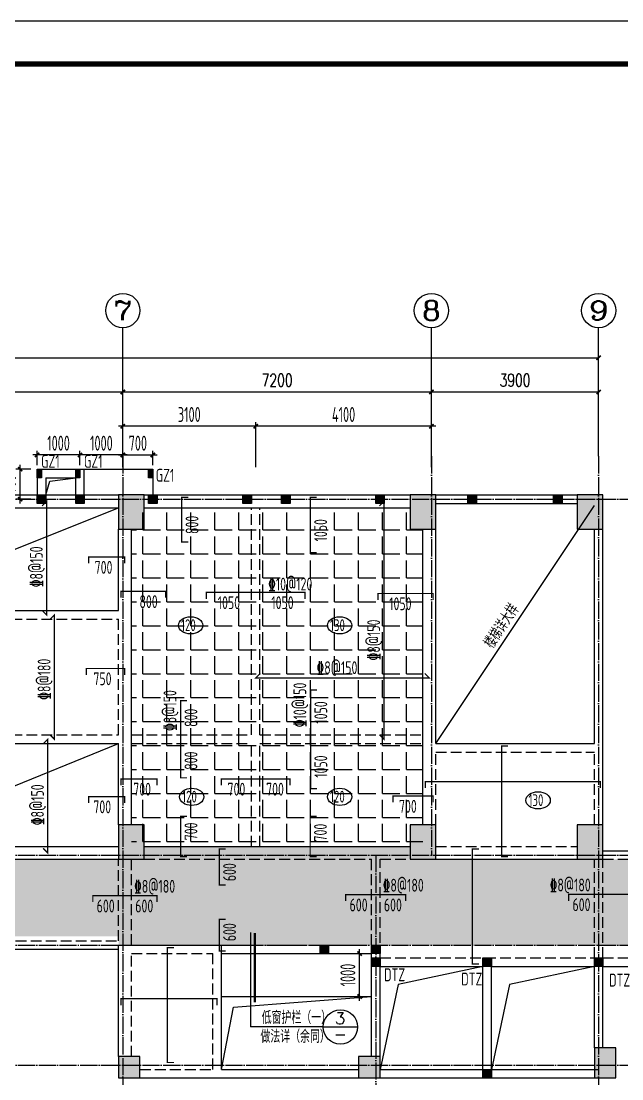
# Model space of a CAD drawing. Extents: x 139600 to 234074, y -135459 to 284050.
# Drawn here: x 188378 to 202392, y 24379 to 49050 of the extents above; entities that cross this region are included whole.
import ezdxf
from ezdxf.enums import TextEntityAlignment as Align

# ---------------------------------------------------------------- set-up
doc = ezdxf.new("R2010")
doc.units = 0
doc.header["$LTSCALE"] = 100
for name, pattern in [('CONTINOUS', [0]), ('DASHED', [0.75, 0.5, -0.25]), ('DOTE', [2.42, 2, -0.2, 0.02, -0.2]), ('HIDDEN', [7, 5, -2])]:
    doc.linetypes.add(name, pattern=pattern)
doc.layers.get('0').update_dxf_attribs({"linetype": 'CONTINUOUS'})
doc.layers.get('Defpoints').update_dxf_attribs({"linetype": 'CONTINUOUS'})
for name, color, linetype in [('AXIS', 3, 'CONTINUOUS'), ('AXIS_TEXT', 7, 'CONTINUOUS'), ('BEAM', 4, 'DASHED'), ('BEAM_CON', 4, 'CONTINUOUS'), ('B挑板&檐线', 6, 'CONTINUOUS'), ('B板筋标注', 7, 'CONTINUOUS'), ('B板细部尺寸标注', 9, 'CONTINUOUS'), ('COLU', 7, 'CONTINUOUS'), ('DOTE', 8, 'DOTE'), ('D大样&索引', 7, 'CONTINUOUS'), ('D洞口边线', 6, 'CONTINUOUS'), ('FSK_FREIN', 2, 'CONTINUOUS'), ('FSK_FTEXT', 4, 'CONTINUOUS'), ('FSK_ZREIN', 1, 'CONTINUOUS'), ('FSK_ZTEXT', 3, 'CONTINUOUS'), ('GZ', 2, 'CONTINUOUS'), ('T模板通用标注', 7, 'CONTINUOUS'), ('图框', 7, 'CONTINUOUS')]:
    doc.layers.add(name, color=color, linetype=linetype)
doc.styles.add('_TCH_AXIS', font='COMPLEX', dxfattribs={"bigfont": 'GBCBIG'})
doc.styles.add('_TCH_DIM', font='tssdeng.shx', dxfattribs={"width": 0.7, "bigfont": '1.shx'})
doc.styles.add('_TCH_DIM_T3', font='simplex_.ttf', dxfattribs={"width": 0.705882, "bigfont": 'GBCBIG'})
doc.styles.add('BW_Rein', font='Tssdeng.shx', dxfattribs={"width": 0.7, "bigfont": 'hztxt.shx'})
doc.styles.add('COMP', font='COMPLEX', dxfattribs={"bigfont": 'hztxt'})
doc.styles.add('COMPLEX', font='COMPLEX')
doc.styles.add('TSSD_Dimension', font='tssdeng.shx', dxfattribs={"width": 0.62, "bigfont": '1.shx'})
doc.styles.add('TSSD_Rein', font='Tssdeng.shx', dxfattribs={"width": 0.7, "bigfont": '1.shx'})
doc.dimstyles.new('_TCH_ARCH&&100', dxfattribs={"dimtxt": 297.5, "dimasz": 100, "dimexe": 250, "dimexo": 300, "dimgap": 126.25, "dimtad": 1, "dimdec": 0, "dimzin": 0, "dimdsep": 46, "dimtxsty": '_TCH_DIM_T3', "dimblk": 'ARCHTICK', "dimcen": 0.09, "dimclrt": 7, "dimazin": 2, "dimtfac": 1, "dimtdec": 0, "dimtix": 1, "dimtmove": 2, "dimatfit": 3, "dimfxl": 1, "dimtolj": 1, "dimtzin": 0, "dimarcsym": 0})
doc.dimstyles.new('TSSD_100_100', dxfattribs={"dimtxt": 350, "dimasz": 100, "dimexe": 100, "dimexo": 250, "dimgap": 100, "dimtad": 1, "dimdec": 0, "dimzin": 0, "dimdsep": 46, "dimtxsty": 'TSSD_Dimension', "dimblk": 'ARCHTICK', "dimblk1": 'ARCHTICK', "dimblk2": 'ARCHTICK', "dimcen": 0, "dimdle": 100, "dimclrt": 7, "dimadec": 0, "dimazin": 0, "dimtfac": 1, "dimtdec": 0, "dimtix": 1, "dimtmove": 2, "dimatfit": 3, "dimfxl": 1, "dimtolj": 1, "dimtzin": 0, "dimarcsym": 0})
doc.dimstyles.new('TSSD_100_100$0', dxfattribs={"dimtxt": 350, "dimasz": 150, "dimexe": 100, "dimexo": 50, "dimgap": 100, "dimtad": 1, "dimdec": 0, "dimzin": 0, "dimdsep": 46, "dimtxsty": 'TSSD_Rein', "dimblk": 'OBLIQUE', "dimcen": 0, "dimdle": 100, "dimclrt": 7, "dimadec": 0, "dimazin": 0, "dimtfac": 1, "dimtdec": 0, "dimtix": 1, "dimtmove": 2, "dimatfit": 3, "dimfxl": 250, "dimtolj": 1, "dimtzin": 0, "dimarcsym": 0})

# ---------------------------------------------------------------- blocks, each defined once
blk = doc.blocks.new('_AXISO')
blk.add_circle((0, 0), 0.5)
at = {"layer": 'AXIS_TEXT', "style": 'COMPLEX', "width": 1.041667}
blk.add_attdef('A', text='', height=0.56, dxfattribs=at).set_placement((-0.25, -0.28), (0.25, -0.28), align=Align.FIT)
blk = doc.blocks.new('_ArchTick')
at = {"color": 0, "linetype": 'ByBlock', "const_width": 0.4}
blk.add_lwpolyline([(-0.5, -0.5), (0.5, 0.5)], dxfattribs=at)
blk = doc.blocks.new('*D167')
at = {"layer": 'AXIS', "color": 0, "lineweight": -2}
for p, q in [((184500, 39200), (184500, 40650)), ((190750, 39200), (190750, 40650)), ((184500, 40400), (190750, 40400))]:
    blk.add_line(p, q, dxfattribs=at)
at = {"layer": 'Defpoints', "color": 0}
for p in [(190750, 40400), (184500, 38900), (190750, 38900)]:
    blk.add_point(p, dxfattribs=at)
at = {"layer": 'AXIS', "color": 0, "lineweight": -2, "xscale": 100, "yscale": 100, "zscale": 100, "rotation": 180}
blk.add_blockref('_ArchTick', (184500, 40400), dxfattribs=at)
at = {"layer": 'AXIS', "color": 0, "lineweight": -2, "xscale": 100, "yscale": 100, "zscale": 100}
blk.add_blockref('_ArchTick', (190750, 40400), dxfattribs=at)
at = {"layer": 'AXIS', "color": 7, "insert": (187625, 40675), "char_height": 297.5, "attachment_point": 5, "style": '_TCH_DIM_T3'}
blk.add_mtext('\\A1;6250', dxfattribs=at)
blk = doc.blocks.new('*D175')
at = {"layer": 'AXIS', "color": 0, "lineweight": -2}
for p, q in [((150100, 39200), (150100, 41450)), ((201850, 39200), (201850, 41450)), ((150100, 41200), (201850, 41200))]:
    blk.add_line(p, q, dxfattribs=at)
at = {"layer": 'Defpoints', "color": 0}
for p in [(201850, 41200), (150100, 38900), (201850, 38900)]:
    blk.add_point(p, dxfattribs=at)
at = {"layer": 'AXIS', "color": 0, "lineweight": -2, "xscale": 100, "yscale": 100, "zscale": 100, "rotation": 180}
blk.add_blockref('_ArchTick', (150100, 41200), dxfattribs=at)
at = {"layer": 'AXIS', "color": 0, "lineweight": -2, "xscale": 100, "yscale": 100, "zscale": 100}
blk.add_blockref('_ArchTick', (201850, 41200), dxfattribs=at)
at = {"layer": 'AXIS', "color": 7, "insert": (175975, 41475), "char_height": 297.5, "attachment_point": 5, "style": '_TCH_DIM_T3'}
blk.add_mtext('\\A1;51750', dxfattribs=at)
blk = doc.blocks.new('*D176')
at = {"layer": 'AXIS', "color": 0, "lineweight": -2}
for p, q in [((190750, 39200), (190750, 40650)), ((197950, 39200), (197950, 40650)), ((190750, 40400), (197950, 40400))]:
    blk.add_line(p, q, dxfattribs=at)
at = {"layer": 'Defpoints', "color": 0}
for p in [(197950, 40400), (190750, 38900), (197950, 38900)]:
    blk.add_point(p, dxfattribs=at)
at = {"layer": 'AXIS', "color": 0, "lineweight": -2, "xscale": 100, "yscale": 100, "zscale": 100, "rotation": 180}
blk.add_blockref('_ArchTick', (190750, 40400), dxfattribs=at)
at = {"layer": 'AXIS', "color": 0, "lineweight": -2, "xscale": 100, "yscale": 100, "zscale": 100}
blk.add_blockref('_ArchTick', (197950, 40400), dxfattribs=at)
at = {"layer": 'AXIS', "color": 7, "insert": (194350, 40675), "char_height": 297.5, "attachment_point": 5, "style": '_TCH_DIM_T3'}
blk.add_mtext('\\A1;7200', dxfattribs=at)
blk = doc.blocks.new('*D177')
at = {"layer": 'AXIS', "color": 0, "lineweight": -2}
for p, q in [((197950, 39200), (197950, 40650)), ((201850, 39200), (201850, 40650)), ((197950, 40400), (201850, 40400))]:
    blk.add_line(p, q, dxfattribs=at)
at = {"layer": 'Defpoints', "color": 0}
for p in [(201850, 40400), (197950, 38900), (201850, 38900)]:
    blk.add_point(p, dxfattribs=at)
at = {"layer": 'AXIS', "color": 0, "lineweight": -2, "xscale": 100, "yscale": 100, "zscale": 100, "rotation": 180}
blk.add_blockref('_ArchTick', (197950, 40400), dxfattribs=at)
at = {"layer": 'AXIS', "color": 0, "lineweight": -2, "xscale": 100, "yscale": 100, "zscale": 100}
blk.add_blockref('_ArchTick', (201850, 40400), dxfattribs=at)
at = {"layer": 'AXIS', "color": 7, "insert": (199900, 40675), "char_height": 297.5, "attachment_point": 5, "style": '_TCH_DIM_T3'}
blk.add_mtext('\\A1;3900', dxfattribs=at)
blk = doc.blocks.new('*D194')
at = {"layer": 'B板细部尺寸标注', "color": 0, "lineweight": -2}
for p, q in [((198050, 39600), (193750, 39600)), ((193850, 38645), (193850, 39700)), ((197950, 38645), (197950, 39700))]:
    blk.add_line(p, q, dxfattribs=at)
at = {"layer": 'Defpoints', "color": 0}
for p in [(193850, 39600), (193850, 38395), (197950, 38395)]:
    blk.add_point(p, dxfattribs=at)
at = {"layer": 'B板细部尺寸标注', "color": 0, "lineweight": -2, "xscale": 100, "yscale": 100, "zscale": 100, "rotation": 180}
blk.add_blockref('_ArchTick', (193850, 39600), dxfattribs=at)
at = {"layer": 'B板细部尺寸标注', "color": 0, "lineweight": -2, "xscale": 100, "yscale": 100, "zscale": 100}
blk.add_blockref('_ArchTick', (197950, 39600), dxfattribs=at)
at = {"layer": 'B板细部尺寸标注', "color": 7, "insert": (195900, 39875), "char_height": 350, "attachment_point": 5, "style": 'TSSD_Dimension'}
blk.add_mtext('\\A1;4100', dxfattribs=at)
blk = doc.blocks.new('*D195')
at = {"layer": 'B板细部尺寸标注', "color": 0, "lineweight": -2}
for p, q in [((193950, 39600), (190650, 39600)), ((190750, 38645), (190750, 39700)), ((193850, 38645), (193850, 39700))]:
    blk.add_line(p, q, dxfattribs=at)
at = {"layer": 'Defpoints', "color": 0}
for p in [(190750, 39600), (190750, 38395), (193850, 38395)]:
    blk.add_point(p, dxfattribs=at)
at = {"layer": 'B板细部尺寸标注', "color": 0, "lineweight": -2, "xscale": 100, "yscale": 100, "zscale": 100, "rotation": 180}
blk.add_blockref('_ArchTick', (190750, 39600), dxfattribs=at)
at = {"layer": 'B板细部尺寸标注', "color": 0, "lineweight": -2, "xscale": 100, "yscale": 100, "zscale": 100}
blk.add_blockref('_ArchTick', (193850, 39600), dxfattribs=at)
at = {"layer": 'B板细部尺寸标注', "color": 7, "insert": (192300, 39875), "char_height": 350, "attachment_point": 5, "style": 'TSSD_Dimension'}
blk.add_mtext('\\A1;3100', dxfattribs=at)
blk = doc.blocks.new('*D1064')
at = {"layer": 'B板细部尺寸标注', "color": 0, "lineweight": -2}
for p, q in [((196275, 26200), (196275, 27400)), ((195853, 27300), (196375, 27300)), ((195853, 26300), (196375, 26300))]:
    blk.add_line(p, q, dxfattribs=at)
at = {"layer": 'Defpoints', "color": 0}
for p in [(195603, 27300), (196275, 27300), (195603, 26300)]:
    blk.add_point(p, dxfattribs=at)
at = {"layer": 'B板细部尺寸标注', "color": 0, "lineweight": -2, "xscale": 100, "yscale": 100, "zscale": 100}
for p, rotation in [((196275, 27300), 90), ((196275, 26300), 270)]:
    blk.add_blockref('_ArchTick', p, dxfattribs=dict(at, rotation=rotation))
at = {"layer": 'B板细部尺寸标注', "color": 7, "insert": (196000, 26800), "char_height": 350, "attachment_point": 5, "rotation": 90, "style": 'TSSD_Dimension'}
blk.add_mtext('\\A1;1000', dxfattribs=at)
blk = doc.blocks.new('A$C000F6301')
at = {"layer": 'D大样&索引', "color": 6}
blk.add_line((0, 0), (800, 0), dxfattribs=at)
blk.add_circle((400, 0), 400, dxfattribs=at)
blk = doc.blocks.new('A2+1_2')
at = {"layer": '图框'}
blk.add_lwpolyline([(0, 0), (89100, 0), (89100, 42000), (0, 42000)], close=True, dxfattribs=at)
at = {"layer": '图框', "const_width": 120}
blk.add_lwpolyline([(2500, 1000), (88100, 1000), (88100, 41000), (2500, 41000)], close=True, dxfattribs=at)
blk = doc.blocks.new('*D1671')
at = {"layer": 'B板细部尺寸标注', "color": 0, "lineweight": -2}
for p, q in [((190750, 38726), (190750, 39031)), ((191450, 38726), (191450, 39031)), ((190650, 38931), (191550, 38931))]:
    blk.add_line(p, q, dxfattribs=at)
at = {"layer": 'Defpoints', "color": 0}
for p in [(191450, 38931), (190750, 38476), (191450, 38476)]:
    blk.add_point(p, dxfattribs=at)
at = {"layer": 'B板细部尺寸标注', "color": 0, "lineweight": -2, "xscale": 100, "yscale": 100, "zscale": 100, "rotation": 180}
blk.add_blockref('_ArchTick', (190750, 38931), dxfattribs=at)
at = {"layer": 'B板细部尺寸标注', "color": 0, "lineweight": -2, "xscale": 100, "yscale": 100, "zscale": 100}
blk.add_blockref('_ArchTick', (191450, 38931), dxfattribs=at)
at = {"layer": 'B板细部尺寸标注', "color": 7, "insert": (191100, 39206), "char_height": 350, "attachment_point": 5, "style": 'TSSD_Dimension'}
blk.add_mtext('\\A1;700', dxfattribs=at)
blk = doc.blocks.new('*D1672')
at = {"layer": 'B板细部尺寸标注', "color": 0, "lineweight": -2}
for p, q in [((189750, 38726), (189750, 39031)), ((190750, 38726), (190750, 39031)), ((190850, 38931), (189650, 38931))]:
    blk.add_line(p, q, dxfattribs=at)
at = {"layer": 'Defpoints', "color": 0}
for p in [(189750, 38931), (189750, 38476), (190750, 38476)]:
    blk.add_point(p, dxfattribs=at)
at = {"layer": 'B板细部尺寸标注', "color": 0, "lineweight": -2, "xscale": 100, "yscale": 100, "zscale": 100, "rotation": 180}
blk.add_blockref('_ArchTick', (189750, 38931), dxfattribs=at)
at = {"layer": 'B板细部尺寸标注', "color": 0, "lineweight": -2, "xscale": 100, "yscale": 100, "zscale": 100}
blk.add_blockref('_ArchTick', (190750, 38931), dxfattribs=at)
at = {"layer": 'B板细部尺寸标注', "color": 7, "insert": (190250, 39206), "char_height": 350, "attachment_point": 5, "style": 'TSSD_Dimension'}
blk.add_mtext('\\A1;1000', dxfattribs=at)
blk = doc.blocks.new('*D1713')
at = {"layer": 'B板细部尺寸标注', "color": 0, "lineweight": -2}
for p, q in [((188600, 38600), (188256, 38600)), ((188356, 37800), (188356, 38700)), ((188600, 37900), (188256, 37900))]:
    blk.add_line(p, q, dxfattribs=at)
at = {"layer": 'Defpoints', "color": 0}
for p in [(188356, 38600), (188850, 38600), (188850, 37900)]:
    blk.add_point(p, dxfattribs=at)
at = {"layer": 'B板细部尺寸标注', "color": 0, "lineweight": -2, "xscale": 100, "yscale": 100, "zscale": 100}
for p, rotation in [((188356, 38600), 90), ((188356, 37900), 270)]:
    blk.add_blockref('_ArchTick', p, dxfattribs=dict(at, rotation=rotation))
at = {"layer": 'B板细部尺寸标注', "color": 7, "insert": (188081, 38250), "char_height": 350, "attachment_point": 5, "rotation": 90, "style": 'TSSD_Dimension'}
blk.add_mtext('\\A1;700', dxfattribs=at)
blk = doc.blocks.new('*D1714')
at = {"layer": 'B板细部尺寸标注', "color": 0, "lineweight": -2}
for p, q in [((190750, 38693), (190750, 39031)), ((191450, 38693), (191450, 39031)), ((190650, 38931), (191550, 38931))]:
    blk.add_line(p, q, dxfattribs=at)
at = {"layer": 'Defpoints', "color": 0}
for p in [(191450, 38931), (190750, 38443), (191450, 38443)]:
    blk.add_point(p, dxfattribs=at)
at = {"layer": 'B板细部尺寸标注', "color": 0, "lineweight": -2, "xscale": 100, "yscale": 100, "zscale": 100, "rotation": 180}
blk.add_blockref('_ArchTick', (190750, 38931), dxfattribs=at)
at = {"layer": 'B板细部尺寸标注', "color": 0, "lineweight": -2, "xscale": 100, "yscale": 100, "zscale": 100}
blk.add_blockref('_ArchTick', (191450, 38931), dxfattribs=at)
at = {"layer": 'B板细部尺寸标注', "color": 7, "insert": (191100, 39206), "char_height": 350, "attachment_point": 5, "style": 'TSSD_Dimension'}
blk.add_mtext('\\A1;700', dxfattribs=at)
blk = doc.blocks.new('*D1715')
at = {"layer": 'B板细部尺寸标注', "color": 0, "lineweight": -2}
for p, q in [((189750, 38693), (189750, 39031)), ((190750, 38693), (190750, 39031)), ((190850, 38931), (189650, 38931))]:
    blk.add_line(p, q, dxfattribs=at)
at = {"layer": 'Defpoints', "color": 0}
for p in [(189750, 38931), (189750, 38443), (190750, 38443)]:
    blk.add_point(p, dxfattribs=at)
at = {"layer": 'B板细部尺寸标注', "color": 0, "lineweight": -2, "xscale": 100, "yscale": 100, "zscale": 100, "rotation": 180}
blk.add_blockref('_ArchTick', (189750, 38931), dxfattribs=at)
at = {"layer": 'B板细部尺寸标注', "color": 0, "lineweight": -2, "xscale": 100, "yscale": 100, "zscale": 100}
blk.add_blockref('_ArchTick', (190750, 38931), dxfattribs=at)
at = {"layer": 'B板细部尺寸标注', "color": 7, "insert": (190250, 39206), "char_height": 350, "attachment_point": 5, "style": 'TSSD_Dimension'}
blk.add_mtext('\\A1;1000', dxfattribs=at)
blk = doc.blocks.new('*D1716')
at = {"layer": 'B板细部尺寸标注', "color": 0, "lineweight": -2}
for p, q in [((188750, 38693), (188750, 39031)), ((189750, 38693), (189750, 39031)), ((189850, 38931), (188650, 38931))]:
    blk.add_line(p, q, dxfattribs=at)
at = {"layer": 'Defpoints', "color": 0}
for p in [(188750, 38931), (188750, 38443), (189750, 38443)]:
    blk.add_point(p, dxfattribs=at)
at = {"layer": 'B板细部尺寸标注', "color": 0, "lineweight": -2, "xscale": 100, "yscale": 100, "zscale": 100, "rotation": 180}
blk.add_blockref('_ArchTick', (188750, 38931), dxfattribs=at)
at = {"layer": 'B板细部尺寸标注', "color": 0, "lineweight": -2, "xscale": 100, "yscale": 100, "zscale": 100}
blk.add_blockref('_ArchTick', (189750, 38931), dxfattribs=at)
at = {"layer": 'B板细部尺寸标注', "color": 7, "insert": (189250, 39206), "char_height": 350, "attachment_point": 5, "style": 'TSSD_Dimension'}
blk.add_mtext('\\A1;1000', dxfattribs=at)
blk = doc.blocks.new('GZ1')
at = {"layer": 'GZ'}
blk.add_hatch(color=252, dxfattribs=at).paths.add_polyline_path([(100, 200), (0, 200), (0, 0), (100, 0)])
at = {"layer": 'GZ', "color": 2}
blk.add_lwpolyline([(100, 0), (0, 0), (0, 200), (100, 200)], close=True, dxfattribs=at)
blk = doc.blocks.new('GZ')
at = {"layer": 'GZ'}
blk.add_hatch(color=252, dxfattribs=at).paths.add_polyline_path([(200, 0), (0, 0), (0, 200), (200, 200)])
at = {"layer": 'GZ', "color": 2}
blk.add_lwpolyline([(200, 0), (0, 0), (0, 200), (200, 200)], close=True, dxfattribs=at)
blk = doc.blocks.new('A$C7B5C40C7')
at = {"layer": 'GZ'}
for name, p in [('GZ1', (38750, 400)), ('GZ1', (39650, 400)), ('GZ1', (41350, 400)), ('GZ', (38750, -200)), ('GZ', (39650, -200)), ('GZ', (41350, -200)), ('GZ', (43550, -200)), ('GZ', (46650, -200)), ('GZ', (44450, -200)), ('GZ', (48800, -200)), ('GZ', (50800, -200)), ('GZ', (45350, -10700)), ('GZ', (46550, -10700))]:
    blk.add_blockref(name, p, dxfattribs=at)
at = {"layer": 'GZ', "color": 2, "style": '_TCH_DIM', "width": 0.705882}
for p in [(38844, 632), (39844, 632), (41519, 307)]:
    blk.add_text('GZ1', height=300, dxfattribs=at).set_placement(p)

msp = doc.modelspace()

# ---------------------------------------------------------------- hatches: boundary and pattern name
at = {"layer": 'B板筋标注'}
h = msp.add_hatch(dxfattribs=at)
h.set_pattern_fill('ANGLE', color=5, scale=80, style=0)
h.set_pattern_definition([(0, (88400, 168500), (0, 558.8), [406.4, -152.4]), (90, (88400, 168500), (-558.8, 3e-14), [406.4, -152.4])])
h.paths.add_polyline_path([(197750, 37700), (190950, 37700), (190950, 29800), (197750, 29800)])
h = msp.add_hatch(dxfattribs=at)
h.set_pattern_fill('CROSS', color=6, scale=50, style=0)
h.set_pattern_definition([(0, (150000, 141000), (317.5, 317.5), [158.75, -476.25]), (90, (150079.38, 140920.62), (-317.5, 317.5), [158.75, -476.25])])
h.paths.add_polyline_path([(150300, 27700), (190650, 27700), (190650, 27500), (205650, 27500), (205650, 29500), (197750, 29500), (197750, 29800), (190950, 29800), (190950, 29500), (150300, 29500)])
at = {"layer": 'COLU'}
for points in [[(191250, 37200), (191250, 38000), (190650, 38000), (190650, 37200)], [(198050, 37200), (198050, 38000), (197450, 38000), (197450, 37200)], [(201950, 37200), (201950, 38000), (201350, 38000), (201350, 37200)], [(191250, 29500), (191250, 30300), (190650, 30300), (190650, 29500)], [(198050, 29500), (198050, 30300), (197450, 30300), (197450, 29500)], [(201950, 29500), (201950, 30300), (201350, 30300), (201350, 29500)], [(202250, 24400), (202250, 25100), (201750, 25100), (201750, 24400)], [(191150, 24400), (191150, 24900), (190650, 24900), (190650, 24400)], [(196750, 24400), (196750, 24900), (196250, 24900), (196250, 24400)]]:
    msp.add_hatch(color=251, dxfattribs=at).paths.add_polyline_path(points)
at = {"layer": 'GZ'}
for points in [[(196750, 27000), (196550, 27000), (196550, 27200), (196750, 27200)], [(199350, 27000), (199150, 27000), (199150, 27200), (199350, 27200)], [(201950, 27000), (201750, 27000), (201750, 27200), (201950, 27200)], [(199350, 24400), (199150, 24400), (199150, 24600), (199350, 24600)]]:
    msp.add_hatch(color=252, dxfattribs=at).paths.add_polyline_path(points)

# ---------------------------------------------------------------- linework, layer by layer
at = {"layer": 'AXIS'}
for p, q in [((190750, 38900), (190750, 41900)), ((197950, 38900), (197950, 41900)), ((201850, 38900), (201850, 41900))]:
    msp.add_line(p, q, dxfattribs=at)
at = {"layer": 'BEAM', "linetype": 'HIDDEN', "ltscale": 0.5}
for p, q in [((193750, 32400), (193750, 37700)), ((193950, 32400), (193950, 37700)), ((184650, 35100), (190650, 35100)), ((190650, 32400), (190650, 35100)), ((184650, 32400), (190650, 32400)), ((190950, 32400), (193750, 32400)), ((193950, 32400), (197750, 32400)), ((190950, 32200), (193750, 32200)), ((193750, 29800), (193750, 32200)), ((193950, 32200), (197750, 32200)), ((193950, 29800), (193950, 32200)), ((198050, 32000), (201750, 32000)), ((198050, 30300), (198050, 32000)), ((201750, 30300), (201750, 32000)), ((198050, 29800), (201350, 29800)), ((190650, 27600), (190650, 29500)), ((190950, 27500), (190950, 29500)), ((191250, 29500), (196550, 29500)), ((196550, 27500), (196550, 29500)), ((196750, 29500), (197450, 29500)), ((196750, 27200), (196750, 29500)), ((201750, 27200), (201750, 29500)), ((201950, 27200), (201950, 29500)), ((201950, 29500), (203750, 29500)), ((184750, 27600), (190650, 27600)), ((193050, 27500), (196550, 27500)), ((190950, 27300), (192850, 27300)), ((190950, 24900), (190950, 27300)), ((192850, 24600), (192850, 27300)), ((196750, 27200), (201750, 27200)), ((201950, 27200), (203750, 27200)), ((191150, 24600), (192850, 24600))]:
    msp.add_line(p, q, dxfattribs=at)
at = {"layer": 'BEAM_CON'}
for p, q in [((188750, 38600), (189850, 38600)), ((188750, 38600), (188750, 38000)), ((189850, 38000), (189850, 38600)), ((188950, 38400), (189650, 38400)), ((188950, 38400), (188950, 38000)), ((189650, 38000), (189650, 38400)), ((184750, 38000), (188750, 38000)), ((188950, 38000), (189650, 38000)), ((189850, 38000), (190650, 38000)), ((191250, 38000), (197450, 38000)), ((198050, 38000), (201350, 38000)), ((198050, 37800), (201350, 37800)), ((184750, 37700), (190650, 37700)), ((191250, 37700), (197450, 37700)), ((190650, 35300), (190650, 37200)), ((190950, 30300), (190950, 37200)), ((197750, 30300), (197750, 37200)), ((198050, 32200), (198050, 37200)), ((201750, 32200), (201750, 37200)), ((201950, 30300), (201950, 37200)), ((184650, 35300), (190650, 35300)), ((184650, 32200), (190650, 32200)), ((190650, 30300), (190650, 32200)), ((198050, 32200), (201750, 32200)), ((184750, 29800), (190650, 29800)), ((191250, 29800), (197450, 29800)), ((201950, 29700), (203750, 29700)), ((184750, 29500), (190650, 29500)), ((198050, 29500), (201350, 29500)), ((184750, 27400), (190650, 27400)), ((190650, 27500), (193050, 27500)), ((190650, 24900), (190650, 27500)), ((193050, 24600), (193050, 27500)), ((193050, 27300), (196550, 27300)), ((196550, 24900), (196550, 27300)), ((196750, 27000), (199150, 27000)), ((196750, 24900), (196750, 27000)), ((199150, 24600), (199150, 27000)), ((199350, 24600), (199350, 27000)), ((199350, 27000), (201750, 27000)), ((201750, 25100), (201750, 27000)), ((201950, 27000), (203750, 27000)), ((201950, 25100), (201950, 27000)), ((193050, 24600), (196250, 24600)), ((196750, 24600), (201850, 24600)), ((191150, 24400), (196250, 24400)), ((196750, 24400), (201750, 24400))]:
    msp.add_line(p, q, dxfattribs=at)
at = {"layer": 'B挑板&檐线'}
msp.add_line((193050, 26300), (196550, 26300), dxfattribs=at)
msp.add_lwpolyline([(189850, 38000), (189850, 38600), (191450, 38600), (191450, 38000)], dxfattribs=at)
at = {"layer": 'B板筋标注'}
for p, q in [((184650, 35300), (190650, 37700)), ((184750, 29800), (190650, 32200))]:
    msp.add_line(p, q, dxfattribs=at)
at = {"layer": 'B板筋标注', "color": 2, "linetype": 'CONTINOUS', "ltscale": 5}
for centre in [(192332.8, 34956.1), (195807.8, 34956.1), (192357.8, 30956.1), (195807.8, 30956.1), (200438.2, 30875)]:
    msp.add_ellipse(centre, major_axis=(-283.5, 0), ratio=0.7083334, dxfattribs=at)
at = {"layer": 'COLU'}
for points in [[(191250, 37200), (191250, 38000), (190650, 38000), (190650, 37200)], [(198050, 37200), (198050, 38000), (197450, 38000), (197450, 37200)], [(201950, 37200), (201950, 38000), (201350, 38000), (201350, 37200)], [(191250, 29500), (191250, 30300), (190650, 30300), (190650, 29500)], [(198050, 29500), (198050, 30300), (197450, 30300), (197450, 29500)], [(201950, 29500), (201950, 30300), (201350, 30300), (201350, 29500)], [(202250, 24400), (202250, 25100), (201750, 25100), (201750, 24400)], [(191150, 24400), (191150, 24900), (190650, 24900), (190650, 24400)], [(196750, 24400), (196750, 24900), (196250, 24900), (196250, 24400)]]:
    msp.add_lwpolyline(points, close=True, dxfattribs=at)
at = {"layer": 'DOTE', "ltscale": 2}
for p, q in [((190750, 38900), (190750, 23400)), ((197950, 38900), (197950, 29600)), ((201850, 38900), (201850, 23400)), ((149100, 37900), (207300, 37900)), ((149100, 29600), (207300, 29600)), ((196650, 29600), (196650, 23400)), ((149100, 27500), (207300, 27500)), ((149100, 24700), (207300, 24700))]:
    msp.add_line(p, q, dxfattribs=at)
at = {"layer": 'D大样&索引', "color": 6}
for p in [(193726.8, 27791), (195427, 25588.9)]:
    msp.add_line(p, (193726.8, 25588.9), dxfattribs=at)
at = {"layer": 'D大样&索引', "color": 6, "const_width": 50}
msp.add_lwpolyline([(193830.7, 26167), (193830.7, 27780.8)], dxfattribs=at)
at = {"layer": 'D洞口边线'}
for points in [[(188950, 38000), (189045.8, 38320.8), (189650, 38400)], [(199150, 27000), (199150, 27000), (197174.3, 26575.7), (196750, 24600)], [(201750, 27000), (201750, 27000), (199774.3, 26575.7), (199350, 24600)], [(193050, 24600), (193333.1, 26047.6), (196550, 26300)]]:
    msp.add_lwpolyline(points, dxfattribs=at)
at = {"layer": 'FSK_FREIN', "const_width": 30}
for points in [[(192275, 36900), (192125, 36900), (192125, 37940), (192275, 37940)], [(195275, 36650), (195125, 36650), (195125, 37940), (195275, 37940)], [(189950, 36400), (189950, 36550), (190790, 36550), (190790, 36400)], [(190710, 35600), (190710, 35750), (191750, 35750), (191750, 35600)], [(192700, 35575), (192700, 35725), (195000, 35725), (195000, 35575)], [(196700, 35550), (196700, 35700), (197990, 35700), (197990, 35550)], [(189900, 33800), (189900, 33950), (190790, 33950), (190790, 33800)], [(195279.5, 31150), (195129.5, 31150), (195129.5, 33450), (195279.5, 33450)], [(192250, 31400), (192100, 31400), (192100, 33200), (192250, 33200)], [(199739.5, 29560), (199589.5, 29560), (199589.5, 32140), (199739.5, 32140)], [(190710, 31225), (190710, 31375), (191550, 31375), (191550, 31225)], [(193050, 31225), (193050, 31375), (194650, 31375), (194650, 31225)], [(197810, 31162.2), (197810, 31312.2), (201890, 31312.2), (201890, 31162.2)], [(189950, 30813.2), (189950, 30963.2), (190790, 30963.2), (190790, 30813.2)], [(197050, 30825), (197050, 30975), (197990, 30975), (197990, 30825)], [(192250, 29560), (192100, 29560), (192100, 30500), (192250, 30500)], [(195270.4, 29560), (195120.4, 29560), (195120.4, 30500), (195270.4, 30500)], [(193150, 28900), (193000, 28900), (193000, 29740), (193150, 29740)], [(199056, 27060), (198906, 27060), (198906, 29740), (199056, 29740)], [(190050, 28500), (190050, 28650), (191550, 28650), (191550, 28500)], [(195950, 28525), (195950, 28675), (197350, 28675), (197350, 28525)], [(201150, 28530.3), (201150, 28680.3), (205790, 28680.3), (205790, 28530.3)], [(193150, 27360), (193000, 27360), (193000, 28100), (193150, 28100)], [(191941.5, 24760), (191791.5, 24760), (191791.5, 27440), (191941.5, 27440)], [(190710, 26096.5), (190710, 26246.5), (192948.5, 26246.5), (192948.5, 26096.5)]]:
    msp.add_lwpolyline(points, dxfattribs=at)
at = {"layer": 'FSK_ZREIN', "const_width": 30}
for points in [[(188866.1, 35306.1), (188972.1, 35200), (188972.1, 37850), (188866.1, 37743.9)], [(196735.7, 32406.1), (196841.8, 32300), (196841.8, 37850), (196735.7, 37743.9)], [(189047.5, 32406.1), (189153.6, 32300), (189153.6, 35200), (189047.5, 35093.9)], [(193956.1, 33835), (193850, 33729), (197900, 33729), (197793.9, 33835)], [(188892.5, 29756.1), (188998.6, 29650), (188998.6, 32300), (188892.5, 32193.9)]]:
    msp.add_lwpolyline(points, dxfattribs=at)
at = {"layer": 'GZ', "color": 2}
for points in [[(196750, 27000), (196550, 27000), (196550, 27200), (196750, 27200)], [(199350, 27000), (199150, 27000), (199150, 27200), (199350, 27200)], [(201950, 27000), (201750, 27000), (201750, 27200), (201950, 27200)], [(199350, 24400), (199150, 24400), (199150, 24600), (199350, 24600)]]:
    msp.add_lwpolyline(points, close=True, dxfattribs=at)
at = {"layer": 'T模板通用标注'}
msp.add_line((198050, 32200), (201750, 37750), dxfattribs=at)

# ---------------------------------------------------------------- block references
msp.add_blockref('A2+1_2', (139600, 7050))
at = {"layer": 'AXIS'}
ref = msp.add_blockref('_AXISO', (190750, 42300), dxfattribs=dict(at, xscale=800, yscale=800, zscale=800))
ref.add_attrib('A', '7', dxfattribs={"layer": 'AXIS_TEXT', "height": 452.5, "style": '_TCH_AXIS', "width": 1.5}).set_placement((190523.7, 42073.7), (190976.3, 42073.7), align=Align.FIT)
ref = msp.add_blockref('_AXISO', (197950, 42300), dxfattribs=dict(at, xscale=800, yscale=800, zscale=800))
ref.add_attrib('A', '8', dxfattribs={"layer": 'AXIS_TEXT', "height": 452.5, "style": '_TCH_AXIS', "width": 1.5}).set_placement((197723.7, 42073.7), (198176.3, 42073.7), align=Align.FIT)
ref = msp.add_blockref('_AXISO', (201850, 42300), dxfattribs=dict(at, xscale=800, yscale=800, zscale=800))
ref.add_attrib('A', '9', dxfattribs={"layer": 'AXIS_TEXT', "height": 452.5, "style": '_TCH_AXIS', "width": 1.5}).set_placement((201623.7, 42073.7), (202076.3, 42073.7), align=Align.FIT)
at = {"layer": 'D大样&索引'}
msp.add_blockref('A$C000F6301', (195427, 25588.9), dxfattribs=at)
at = {"layer": 'GZ'}
msp.add_blockref('A$C7B5C40C7', (150000, 38000), dxfattribs=at)

# ---------------------------------------------------------------- texts
at = {"layer": 'B板筋标注', "color": 2, "linetype": 'CONTINOUS', "ltscale": 5, "style": 'TSSD_Rein', "width": 0.7}
for s, p in [('120', (192108.8, 34823.2)), ('130', (195583.8, 34823.2)), ('120', (192133.8, 30823.2)), ('120', (195583.8, 30823.2)), ('130', (200214.2, 30742.1))]:
    msp.add_text(s, height=275, dxfattribs=at).set_placement(p)
at = {"layer": 'D大样&索引', "color": 6, "style": 'TSSD_Rein', "width": 0.7}
for s, p in [('低窗护栏（一）', (193990.7, 25659.5)), ('做法详（余同）', (193961, 25217.6))]:
    msp.add_text(s, height=300, rotation=360, dxfattribs=at).set_placement(p)
at = {"layer": 'D大样&索引', "color": 6, "style": 'COMP'}
for s, p in [('3', (195819.6, 25652.6)), ('-', (195821.8, 25284.3))]:
    msp.add_text(s, height=275, rotation=360, dxfattribs=at).set_placement(p, align=Align.CENTER)
at = {"layer": 'FSK_FTEXT', "style": 'BW_Rein', "width": 0.7}
for s, p in [('800', (192215, 37300)), ('1050', (195215, 37175)), ('1050', (195219.5, 32925)), ('800', (192190, 32800)), ('800', (192190, 31800)), ('1050', (195219.5, 31662.5)), ('700', (192190, 30150)), ('700', (195210.4, 30122.1)), ('600', (193090, 29200)), ('600', (193090, 27800))]:
    msp.add_text(s, height=300, rotation=90, dxfattribs=at).set_placement(p, align=Align.TOP_CENTER)
for s, p in [('700', (190300, 36460)), ('800', (191350, 35660)), ('1050', (193225, 35635)), ('1050', (194475, 35635)), ('1050', (197225, 35610)), ('750', (190275, 33860)), ('700', (191200, 31285)), ('700', (193400, 31285)), ('700', (194300, 31285)), ('700', (190269.2, 30873.2)), ('700', (197400, 30885)), ('600', (190350, 28560)), ('600', (191250, 28560)), ('600', (196250, 28585)), ('600', (197050, 28585)), ('600', (201450, 28590.3))]:
    msp.add_text(s, height=300, dxfattribs=at).set_placement(p, align=Align.TOP_CENTER)
for s, p in [('%%13210@120', (195170.2, 35769.9)), ('%%1328@180', (191970.2, 28719.9)), ('%%1328@180', (197770.2, 28744.9)), ('%%1328@180', (201665.1, 28750.2))]:
    msp.add_text(s, height=300, dxfattribs=at).set_placement(p, align=Align.RIGHT)
for s, p in [('%%13210@150', (195030.1, 33620.2)), ('%%1328@150', (192000.6, 33445.2))]:
    msp.add_text(s, height=300, rotation=90, dxfattribs=at).set_placement(p, align=Align.RIGHT)
at = {"layer": 'FSK_ZTEXT', "style": 'BW_Rein', "width": 0.7}
for s, p in [('%%1328@150', (188882.1, 35845.7)), ('%%1328@150', (196751.8, 34139.7)), ('%%1328@180', (189063.6, 33220.7)), ('%%1328@150', (188908.6, 30295.7))]:
    msp.add_text(s, height=300, rotation=90, dxfattribs=at).set_placement(p)
msp.add_text('%%1328@150', height=300, dxfattribs=at).set_placement((195269.8, 33819))
at = {"layer": 'GZ', "color": 2, "style": '_TCH_DIM', "width": 0.705882}
for p in [(196844.5, 26656.5), (198644.5, 26556.5), (202094.5, 26531.5)]:
    msp.add_text('DTZ', height=300, dxfattribs=at).set_placement(p)
at = {"layer": 'T模板通用标注', "style": 'TSSD_Rein', "width": 0.8}
msp.add_text('楼梯详大样', height=300, rotation=56.30993, dxfattribs=at).set_placement((199389.6, 34389.7))

# ---------------------------------------------------------------- dimensions: what is measured, and where the dimension line sits
at = {"layer": 'AXIS'}
for p1, p2, distance, picture, middle in [((150100, 38900), (201850, 38900), 2300, '*D175', (175975, 41475)), ((184500, 38900), (190750, 38900), 1500, '*D167', (187625, 40675)), ((190750, 38900), (197950, 38900), 1500, '*D176', (194350, 40675)), ((197950, 38900), (201850, 38900), 1500, '*D177', (199900, 40675))]:
    dim = msp.add_aligned_dim(p1=p1, p2=p2, distance=distance, dimstyle='_TCH_ARCH&&100', dxfattribs=at)
    dim.commit()
    dim.dimension.update_dxf_attribs({"geometry": picture, "text_midpoint": middle})
at = {"layer": 'B板细部尺寸标注'}
for base, p1, p2, angle, picture, middle in [((190750, 39600), (193850, 38394.9), (190750, 38394.9), 180, '*D195', (192300, 39875)), ((193850, 39600), (197950, 38394.9), (193850, 38394.9), 180, '*D194', (195900, 39875)), ((188356.2, 38600), (188850.5, 37900), (188850.5, 38600), 90, '*D1713', (188081.2, 38250)), ((196275.2, 27300), (195602.7, 26300), (195602.7, 27300), 90, '*D1064', (196000.2, 26800))]:
    dim = msp.add_linear_dim(base=base, p1=p1, p2=p2, angle=angle, dimstyle='TSSD_100_100', dxfattribs=at)
    dim.commit()
    dim.dimension.update_dxf_attribs({"geometry": picture, "text_midpoint": middle})
for base, p1, p2, picture, middle in [((188750, 38930.7), (189750, 38442.7), (188750, 38442.7), '*D1716', (189250, 39205.7)), ((189750, 38930.7), (190750, 38475.7), (189750, 38475.7), '*D1672', (190250, 39205.7)), ((189750, 38930.7), (190750, 38442.7), (189750, 38442.7), '*D1715', (190250, 39205.7))]:
    dim = msp.add_linear_dim(base=base, p1=p1, p2=p2, dimstyle='TSSD_100_100$0', override={"dimasz": 100, "dimexo": 250, "dimtxsty": 'TSSD_Dimension', "dimblk": 'ArchTick', "dimblk1": 'ArchTick', "dimblk2": 'ArchTick'}, dxfattribs=at)
    dim.commit()
    dim.dimension.update_dxf_attribs({"geometry": picture, "text_midpoint": middle})
for p1, p2, picture in [((190750, 38475.7), (191450, 38475.7), '*D1671'), ((190750, 38442.7), (191450, 38442.7), '*D1714')]:
    dim = msp.add_linear_dim(base=(191450, 38930.7), p1=p1, p2=p2, dimstyle='TSSD_100_100', dxfattribs=at)
    dim.commit()
    dim.dimension.update_dxf_attribs({"geometry": picture, "text_midpoint": (191100, 39205.7)})

doc.saveas('drawing.dxf')
